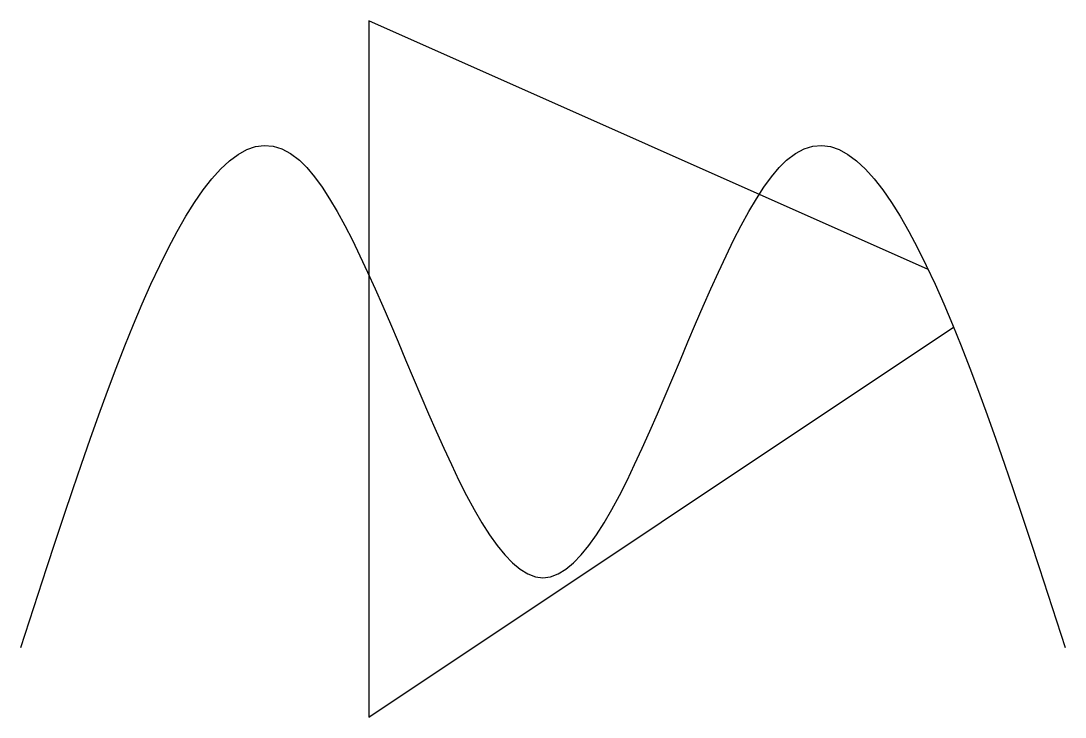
# Model space of a CAD drawing. Header units: millimetres. Extents: x 0 to 30, y 0 to 20.
import ezdxf

# ---------------------------------------------------------------- set-up
doc = ezdxf.new("R2010")
doc.units = ezdxf.units.MM
doc.layers.get('0').update_dxf_attribs({"lineweight": 25})

msp = doc.modelspace()

# ---------------------------------------------------------------- linework, layer by layer
at = {"flags": 128}
msp.add_lwpolyline([(26.068, 12.859), (10, 20), (10, 0), (26.796, 11.197)], dxfattribs=at)
msp.add_open_spline([(0, 2), (2.656, 10.199), (7.599, 25.463), (15, -5.933), (22.401, 25.463), (27.344, 10.199), (30, 2)], degree=3, knots=[0, 0, 0, 0, 16.124515, 30.016959, 43.909403, 60.033919, 60.033919, 60.033919, 60.033919])

doc.saveas('drawing.dxf')
